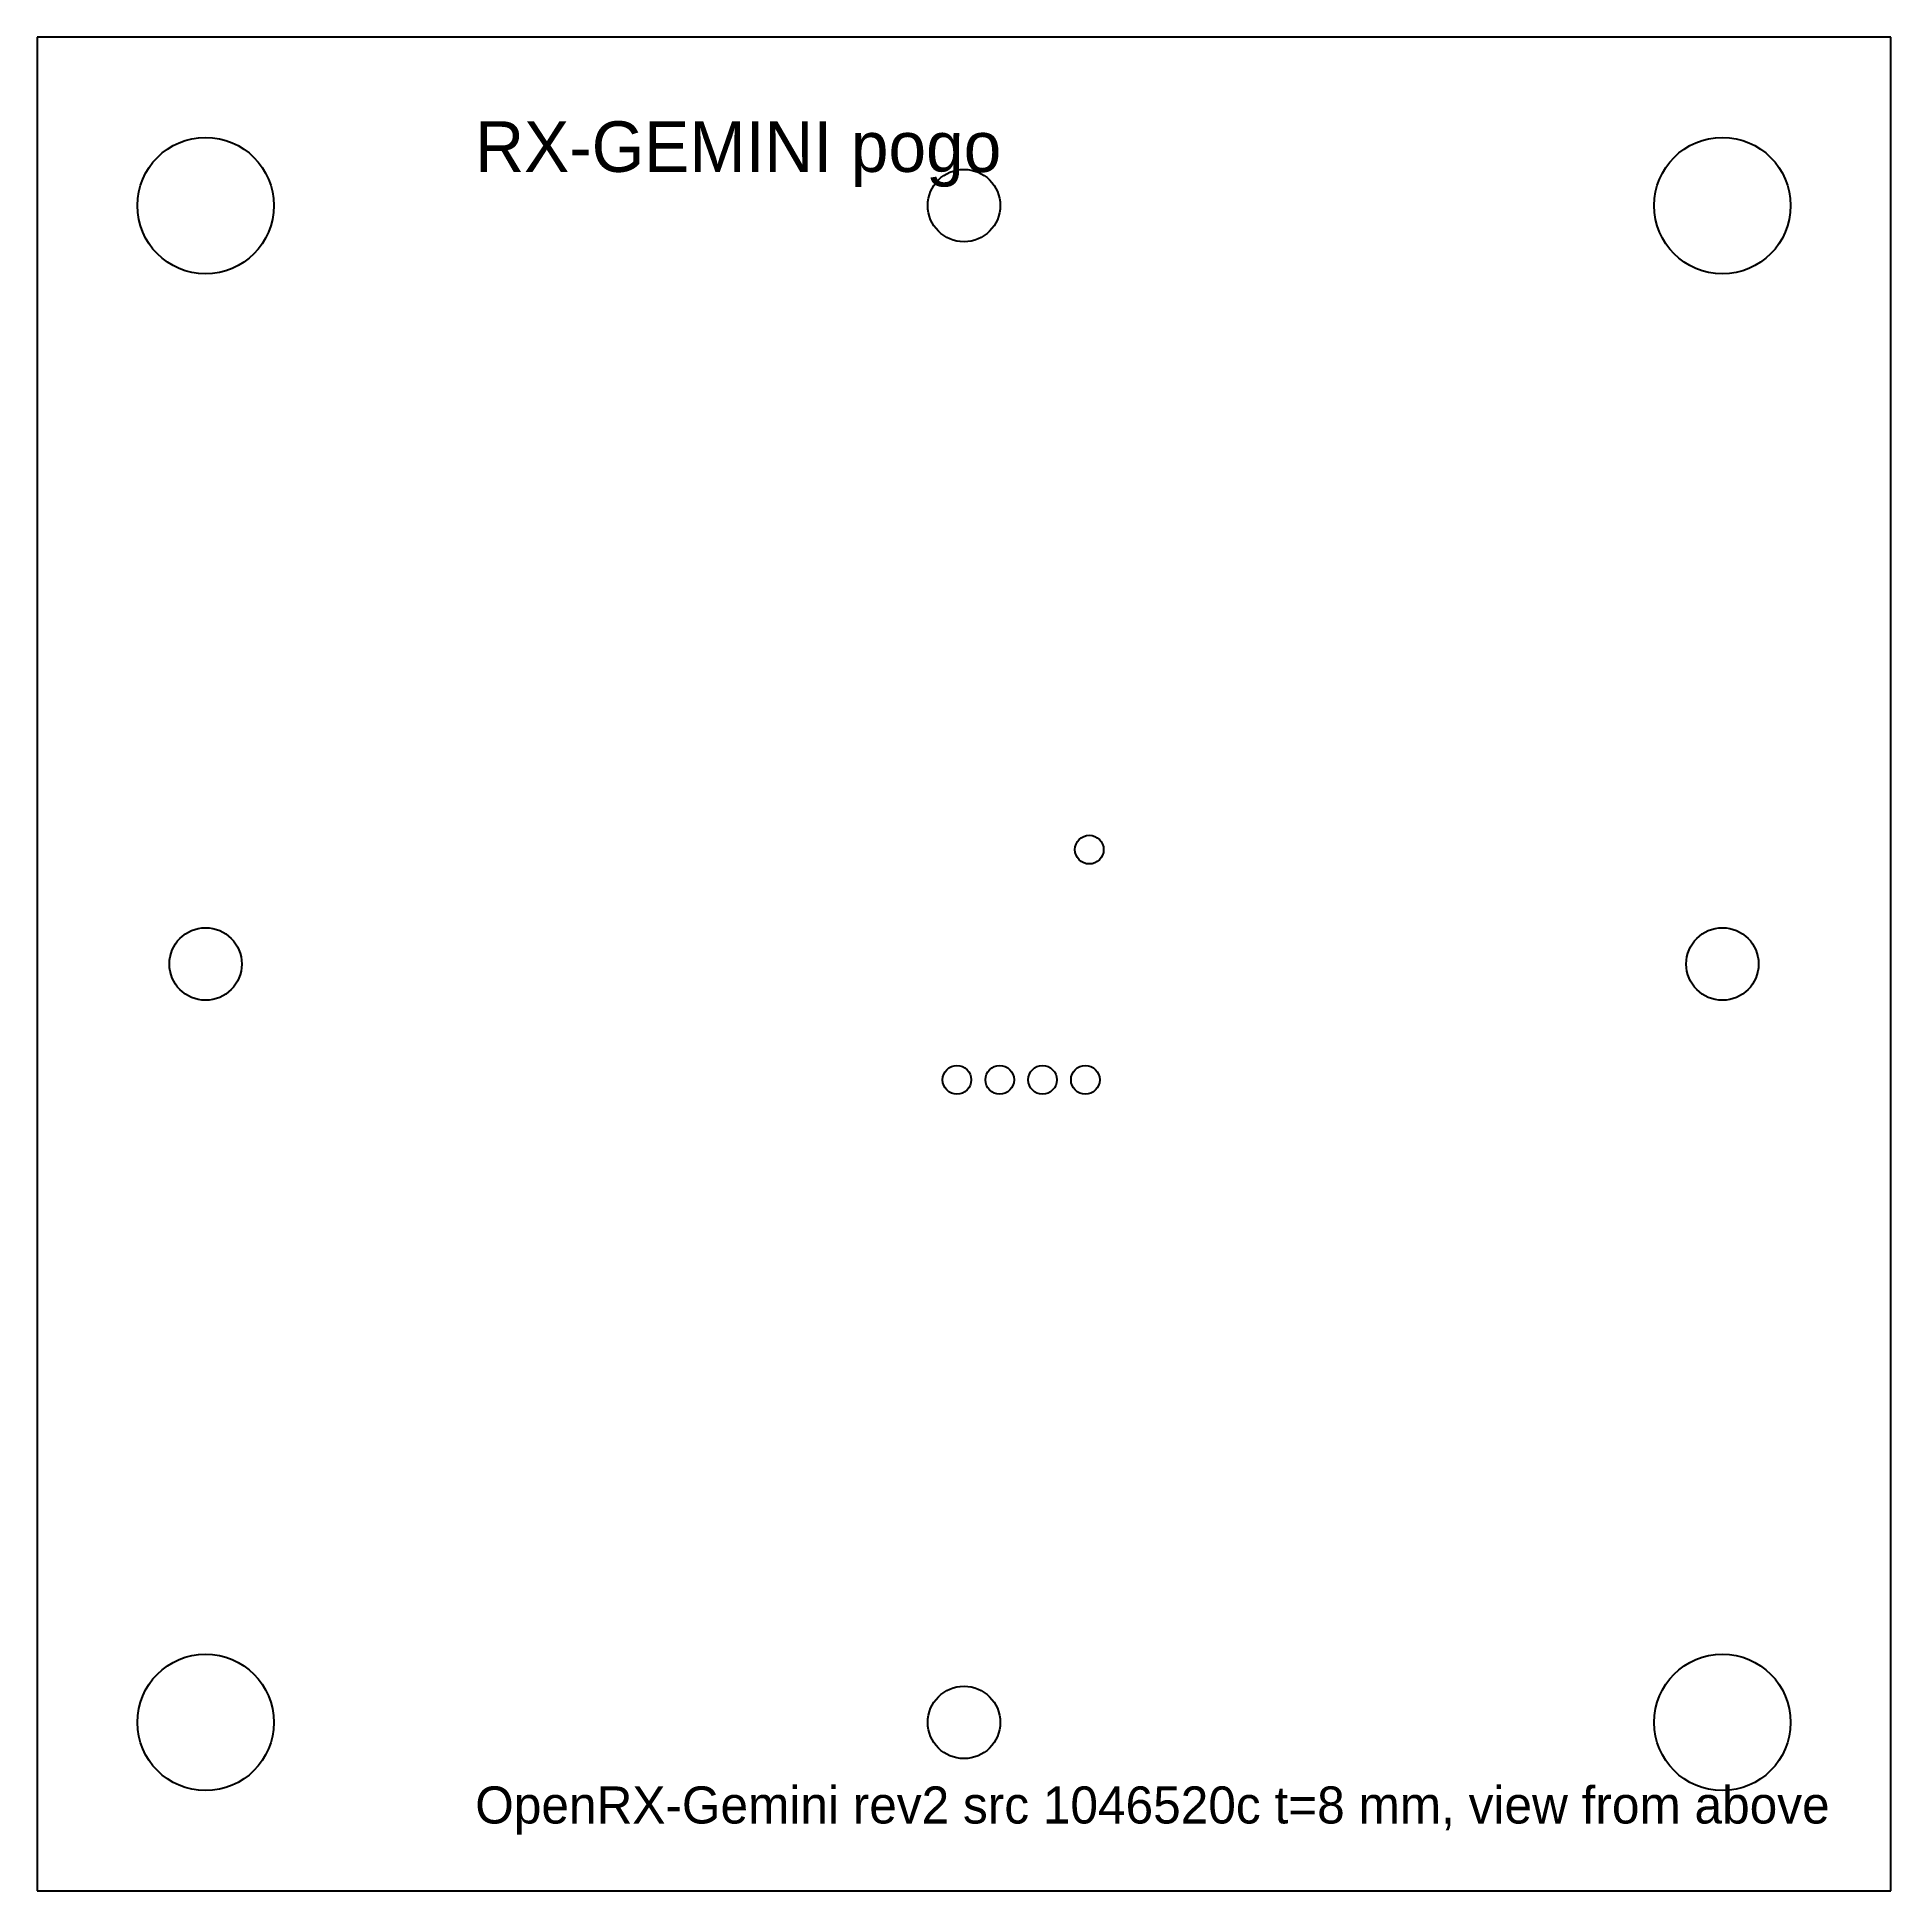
# Model space of a CAD drawing. Header units: millimetres. Extents: x -55 to 55, y -55 to 55.
import ezdxf

# ---------------------------------------------------------------- set-up
doc = ezdxf.new("R2010")
doc.units = ezdxf.units.MM

msp = doc.modelspace()

# ---------------------------------------------------------------- linework, layer by layer
at = {"layer": 'CUT'}
for p, q in [((55, 55), (-55, 55)), ((-55, 55), (-55, -55)), ((55, -55), (55, 55)), ((-55, -55), (55, -55))]:
    msp.add_line(p, q, dxfattribs=at)
for centre, radius in [((-45, 45), 4.05), ((45, 45), 4.05), ((0, 45), 2.15), ((7.435, 6.785), 0.85), ((-45, 0), 2.15), ((45, 0), 2.15), ((-0.42, -6.875), 0.85), ((2.12, -6.875), 0.85), ((4.66, -6.875), 0.85), ((7.2, -6.875), 0.85), ((-45, -45), 4.05), ((45, -45), 4.05), ((0, -45), 2.15)]:
    msp.add_circle(centre, radius, dxfattribs=at)

# ---------------------------------------------------------------- texts
at = {"layer": 'ENGRAVE'}
for s, height, p in [('RX-GEMINI pogo', 3, (-29, 47)), ('OpenRX-Gemini rev2 src 1046520c t=8 mm, view from above', 2.2, (-29, -51))]:
    msp.add_text(s, height=height, dxfattribs=at).set_placement(p)

doc.saveas('drawing.dxf')
